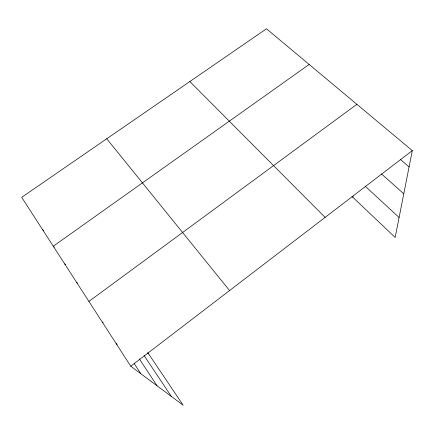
<?xml version="1.0" encoding="UTF-8"?>
<svg xmlns="http://www.w3.org/2000/svg" width="434" height="434" viewBox="0 0 434 434"><rect width="100%" height="100%" fill="white"/><g stroke="black" fill="none" stroke-linecap="round" stroke-linejoin="round"><path stroke-width="0.65" d="M352.923 197.383L352.983 196.076M147.902 352.804L183.148 405.215L130.764 366.22L21.7 197.324L266.465 28.785L412.3 150.614L395.173 237.441L351.974 196.477M130.764 366.22L412.3 150.614M88.916 301.413L356.878 104.317M309.16 64.454L53.279 246.224L54.25 247.163M116.171 343.619L117.223 344.455M102.24 322.039L103.227 322.874M400.414 159.511L409.083 166.933M147.631 353.021L148.645 353.911M381.464 173.893L403.783 193.781M76.541 282.246L77.507 283.125M365.016 186.061L399.106 217.494M64.671 263.867L65.621 264.762M42.337 229.282L43.763 230.687M189.848 81.543L325.109 217.385M106.742 138.766L229.575 290.552M144.099 355.576L171.322 396.41M139.401 358.978L157.103 385.826M134.274 363.67L140.795 373.685"/></g></svg>
